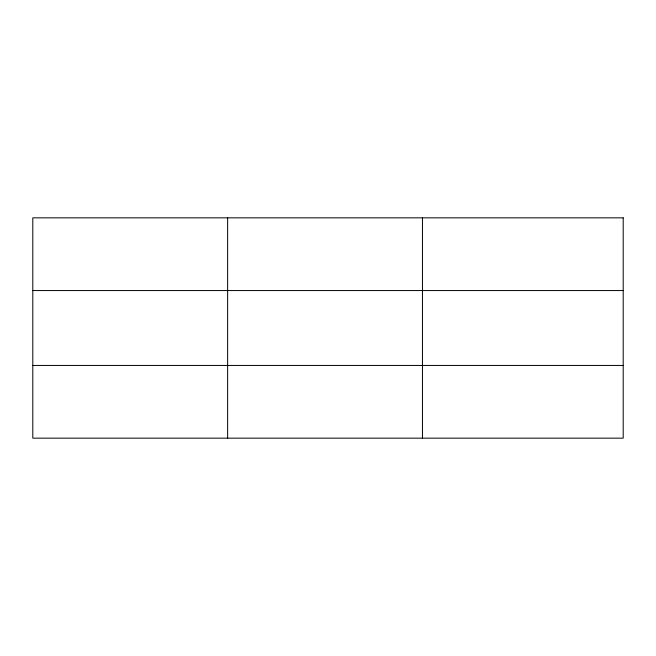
<?xml version="1.0" encoding="UTF-8"?>
<svg xmlns="http://www.w3.org/2000/svg" width="656" height="656" viewBox="0 0 656 656"><rect width="100%" height="100%" fill="white"/><g stroke="black" fill="none" stroke-linecap="round" stroke-linejoin="round"><path stroke-width="0.98" d="M227.632 217.841L227.632 438.159M422.464 217.841L422.464 438.159M32.8 290.551L623.2 290.551M32.8 365.449L623.2 365.449M623.2 217.841L623.2 438.159L32.8 438.159L32.8 217.841L623.2 217.841"/></g></svg>
